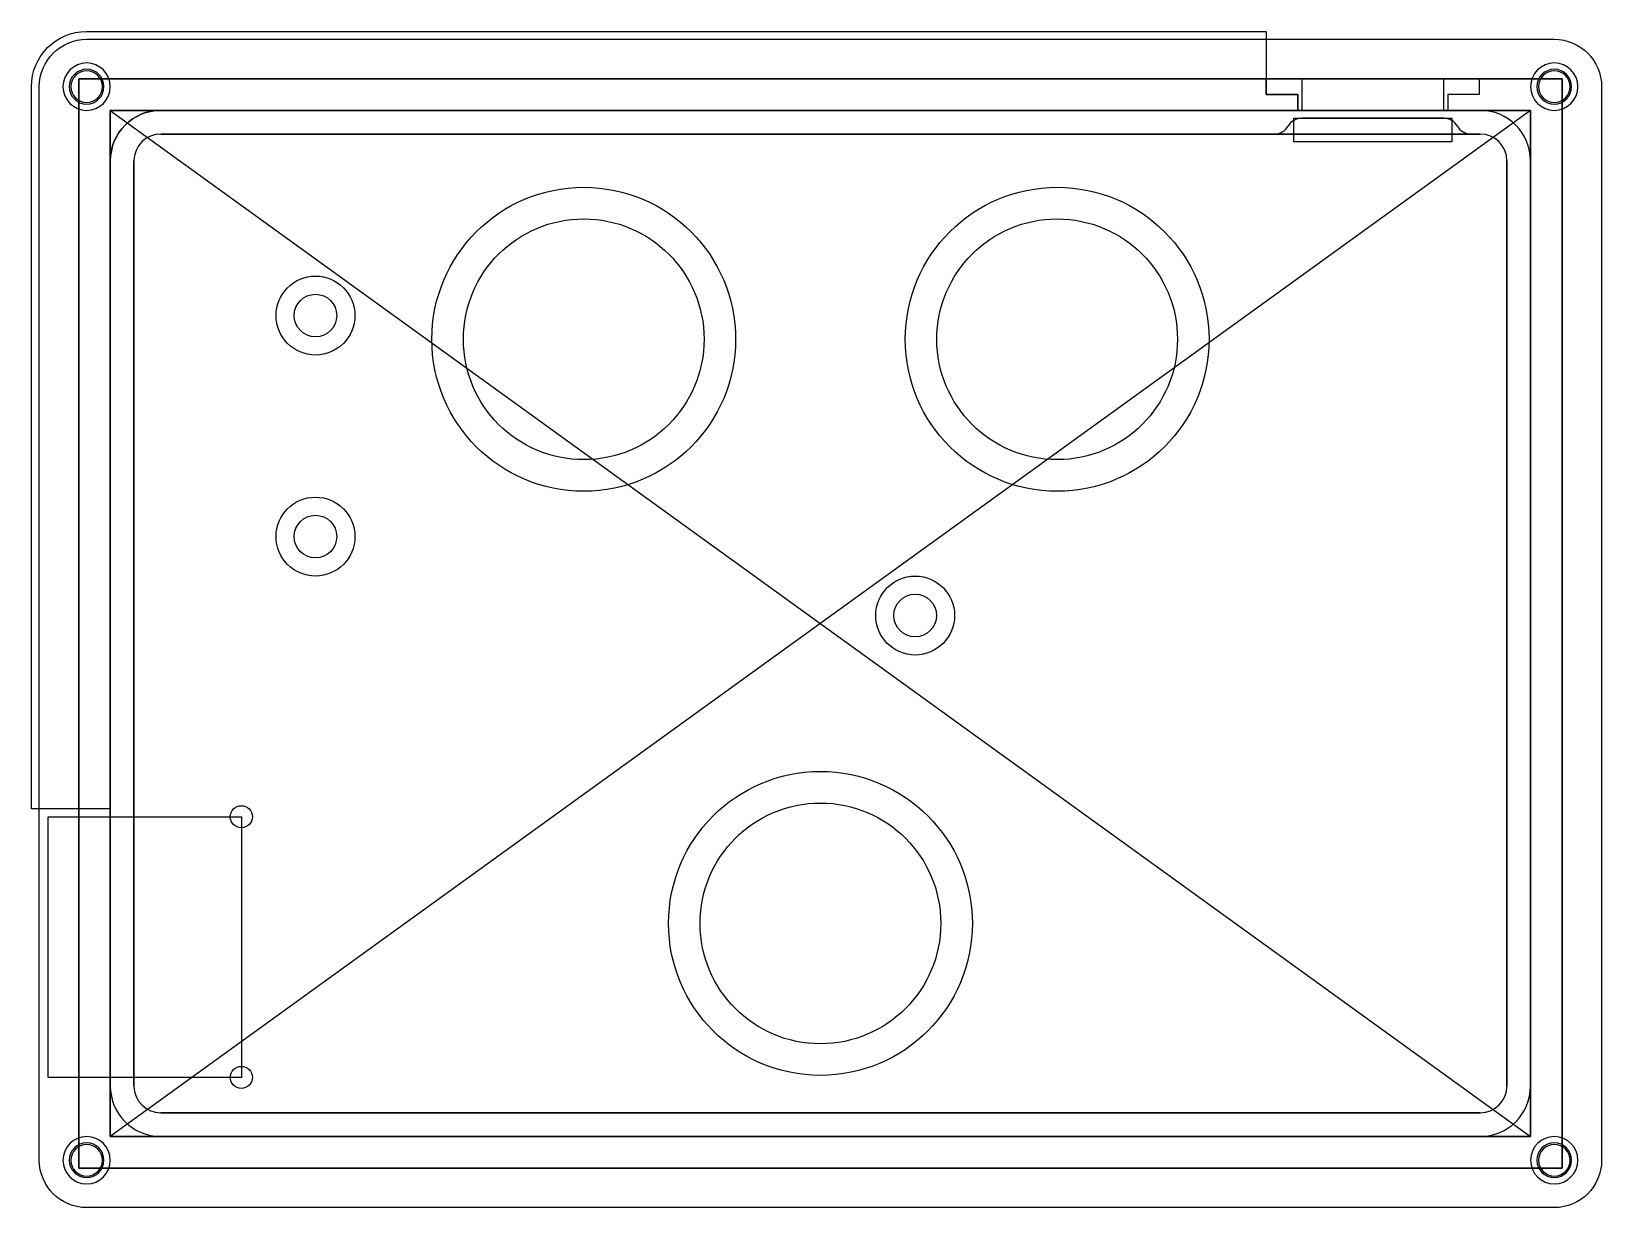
# Model space of a CAD drawing. Header units: millimetres. Extents: x -50 to 49.5, y -37 to 37.5.
import ezdxf

# ---------------------------------------------------------------- set-up
doc = ezdxf.new("R2010")
doc.units = ezdxf.units.MM
doc.header["$MEASUREMENT"] = 0
for name, color, linetype in [('Snoopy v14_Sketch1', 7, 'Continuous'), ('Snoopy v14_Sketch10', 7, 'Continuous'), ('Snoopy v14_Sketch11', 7, 'Continuous'), ('Snoopy v14_Sketch12', 7, 'Continuous'), ('Snoopy v14_Sketch13', 7, 'Continuous'), ('Snoopy v14_Sketch14', 7, 'Continuous'), ('Snoopy v14_Sketch15', 7, 'Continuous'), ('Snoopy v14_Sketch16', 7, 'Continuous'), ('Snoopy v14_Sketch17', 7, 'Continuous'), ('Snoopy v14_Sketch18', 7, 'Continuous'), ('Snoopy v14_Sketch19', 7, 'Continuous'), ('Snoopy v14_Sketch2', 7, 'Continuous'), ('Snoopy v14_Sketch20', 7, 'Continuous'), ('Snoopy v14_Sketch21', 7, 'Continuous'), ('Snoopy v14_Sketch22', 7, 'Continuous'), ('Snoopy v14_Sketch23', 7, 'Continuous'), ('Snoopy v14_Sketch3', 7, 'Continuous'), ('Snoopy v14_Sketch4', 7, 'Continuous'), ('Snoopy v14_Sketch7', 7, 'Continuous'), ('Snoopy v14_Sketch9', 7, 'Continuous')]:
    doc.layers.add(name, color=color, linetype=linetype)

msp = doc.modelspace()

# ---------------------------------------------------------------- linework, layer by layer
at = {"layer": 'Snoopy v14_Sketch1'}
for p, q in [((-47, -34.5), (-47, 34.5)), ((-47, 34.5), (47, 34.5)), ((47, 34.5), (47, -34.5)), ((-45, 32.5), (45, -32.5)), ((-45, -32.5), (-45, 32.5)), ((-45, 32.5), (45, 32.5)), ((45, 32.5), (-45, -32.5)), ((45, 32.5), (45, -32.5)), ((45, -32.5), (-45, -32.5)), ((47, -34.5), (-47, -34.5))]:
    msp.add_line(p, q, dxfattribs=at)
msp.add_point((0, 0), dxfattribs=at)
msp.add_point((0, 0), dxfattribs=at)
at = {"layer": 'Snoopy v14_Sketch10'}
for p, q in [((-47, 34.5, 8.23), (30.25, 34.5, 8.23)), ((47, 34.5), (-47, 34.5)), ((-47, 34.5), (-47, 34.5, 8.23)), ((30.25, 34.5, 7.69), (30.5, 34.5, 7.69)), ((30.25, 34.5, 8.23), (30.25, 34.5, 7.69)), ((39.75, 34.5, 8.23), (31.5, 34.5, 8.23)), ((31.5, 34.5, 6.69), (31.5, 34.5, 6.44)), ((31.5, 34.5, 6.44), (38.5, 34.5, 6.44)), ((31.5, 34.5, 6.44), (39.75, 34.5, 6.44)), ((31.5, 34.5, 8.23), (31.5, 34.5, 6.44)), ((38.5, 34.5, 6.44), (38.5, 34.5, 6.69)), ((39.5, 34.5, 7.69), (39.75, 34.5, 7.69)), ((39.75, 34.5, 7.69), (39.75, 34.5, 8.23)), ((39.75, 34.5, 6.44), (39.75, 34.5, 8.23)), ((39.75, 34.5, 8.23), (47, 34.5, 8.23)), ((47, 34.5, 8.23), (47, 34.5))]:
    msp.add_line(p, q, dxfattribs=at)
at = {"layer": 'Snoopy v14_Sketch10', "extrusion": (0, 1, 0)}
for centre, start, end in [((-31.5, 7.69, 34.5), 270, 0), ((-38.5, 7.69, 34.5), 180, 270)]:
    msp.add_arc(centre, 1, start, end, dxfattribs=at)
at = {"layer": 'Snoopy v14_Sketch10'}
msp.add_point((0, 34.5), dxfattribs=at)
at = {"layer": 'Snoopy v14_Sketch11'}
for p, q in [((47, 34.5), (-47, 34.5)), ((-47, 34.5, 8.23), (30.25, 34.5, 8.23)), ((-47, 34.5), (-47, 34.5, 8.23)), ((39.75, 34.5, 6.44), (30.25, 34.5, 6.44)), ((30.25, 34.5, 6.44), (30.25, 34.5, 8.23)), ((30.25, 34.5, 8.23), (39.75, 34.5, 8.23)), ((30.25, 34.5, 8.23), (30.25, 34.5, 7.69)), ((30.25, 34.5, 7.69), (30.5, 34.5, 7.69)), ((31.5, 34.5, 6.69), (31.5, 34.5, 6.44)), ((31.5, 34.5, 6.44), (39.75, 34.5, 6.44)), ((39.75, 34.5, 6.44), (39.75, 34.5, 8.23)), ((39.75, 34.5, 8.23), (39.75, 34.5, 6.44)), ((39.75, 34.5, 8.23), (47, 34.5, 8.23)), ((47, 34.5, 8.23), (47, 34.5))]:
    msp.add_line(p, q, dxfattribs=at)
at = {"layer": 'Snoopy v14_Sketch11', "extrusion": (0, 1, 0)}
msp.add_arc((-31.5, 7.69, 34.5), 1, 270, 0, dxfattribs=at)
at = {"layer": 'Snoopy v14_Sketch11'}
msp.add_point((0, 34.5), dxfattribs=at)
at = {"layer": 'Snoopy v14_Sketch12'}
for p, q in [((-47, 34.5, 8.23), (-47, 34.5, 24)), ((47, 34.5, 8.23), (-47, 34.5, 8.23)), ((-47, 34.5, 24), (47, 34.5, 24)), ((30.25, 34.5, 6.45), (39.75, 34.5, 6.45)), ((39.75, 34.5, 10.25), (30.25, 34.5, 10.25)), ((30.25, 34.5, 10.25), (30.25, 34.5, 6.45)), ((30.5, 34.5, 6.7), (39.5, 34.5, 6.7)), ((39.5, 34.5, 10), (30.5, 34.5, 10)), ((30.5, 34.5, 10), (30.5, 34.5, 6.7)), ((39.5, 34.5, 6.7), (39.5, 34.5, 10)), ((39.75, 34.5, 6.45), (39.75, 34.5, 10.25)), ((47, 34.5, 24), (47, 34.5, 8.23))]:
    msp.add_line(p, q, dxfattribs=at)
msp.add_point((0, 34.5), dxfattribs=at)
at = {"layer": 'Snoopy v14_Sketch13'}
for p, q in [((-47, 34.5, 24), (47, 34.5, 24)), ((-47, 34.5, 8.23), (-47, 34.5, 24)), ((30.5, 34.5, 8.23), (-47, 34.5, 8.23)), ((39.75, 34.5, 10.25), (30.25, 34.5, 10.25)), ((30.25, 34.5, 10.25), (30.25, 34.5, 8.23)), ((39.5, 34.5, 10), (30.5, 34.5, 10)), ((30.5, 34.5, 10), (30.5, 34.5, 8.23)), ((39.5, 34.5, 8.23), (39.5, 34.5, 10)), ((47, 34.5, 8.23), (39.5, 34.5, 8.23)), ((39.75, 34.5, 8.23), (39.75, 34.5, 10.25)), ((47, 34.5, 24), (47, 34.5, 8.23))]:
    msp.add_line(p, q, dxfattribs=at)
msp.add_point((0, 34.5), dxfattribs=at)
at = {"layer": 'Snoopy v14_Sketch14'}
for p, q in [((-47, 34.5, 24), (47, 34.5, 24)), ((-47, 34.5, 8.23), (-47, 34.5, 24)), ((30.25, 34.5, 8.23), (-47, 34.5, 8.23)), ((28.25, 34.5, 12.22), (28.25, 34.5, 8.23)), ((41.75, 34.5, 12.22), (28.25, 34.5, 12.22)), ((30.25, 34.5, 10.22), (30.25, 34.5, 8.23)), ((39.75, 34.5, 10.22), (30.25, 34.5, 10.22)), ((39.75, 34.5, 8.23), (39.75, 34.5, 10.22)), ((47, 34.5, 8.23), (39.75, 34.5, 8.23)), ((41.75, 34.5, 8.23), (41.75, 34.5, 12.22)), ((47, 34.5, 24), (47, 34.5, 8.23))]:
    msp.add_line(p, q, dxfattribs=at)
msp.add_point((0, 34.5), dxfattribs=at)
at = {"layer": 'Snoopy v14_Sketch15'}
for p, q in [((47, 34.5), (-47, 34.5)), ((-47, 34.5, 8.23), (30.25, 34.5, 8.23)), ((-47, 34.5), (-47, 34.5, 8.23)), ((28.25, 34.5, 4.46), (41.75, 34.5, 4.46)), ((28.25, 34.5, 8.23), (28.25, 34.5, 4.46)), ((30.25, 34.5, 8.23), (30.25, 34.5, 6.46)), ((30.25, 34.5, 6.46), (39.75, 34.5, 6.46)), ((39.75, 34.5, 8.23), (47, 34.5, 8.23)), ((39.75, 34.5, 6.46), (39.75, 34.5, 8.23)), ((41.75, 34.5, 4.46), (41.75, 34.5, 8.23)), ((47, 34.5, 8.23), (47, 34.5))]:
    msp.add_line(p, q, dxfattribs=at)
msp.add_point((0, 34.5), dxfattribs=at)
at = {"layer": 'Snoopy v14_Sketch16'}
for p, q in [((28.25, 34.5, 8.23), (-47, 34.5, 8.23)), ((-47, 34.5, 8.23), (-47, -34.5, 8.23)), ((28.25, 33.5, 8.23), (28.25, 34.5, 8.23)), ((41.75, 34.5, 8.23), (41.75, 33.5, 8.23)), ((47, 34.5, 8.23), (41.75, 34.5, 8.23)), ((47, -34.5, 8.23), (47, 34.5, 8.23)), ((30.25, 33.5, 8.23), (28.25, 33.5, 8.23)), ((30.25, 32.5, 8.23), (30.25, 33.5, 8.23)), ((39.75, 33.5, 8.23), (39.75, 32.5, 8.23)), ((41.75, 33.5, 8.23), (39.75, 33.5, 8.23)), ((-41.8, 32.5, 8.23), (30.25, 32.5, 8.23)), ((39.75, 32.5, 8.23), (41.8, 32.5, 8.23)), ((-45, -29.3, 8.23), (-45, 29.3, 8.23)), ((45, 29.3, 8.23), (45, -29.3, 8.23)), ((-48.932, -12.245, 8.23), (-36.696, -12.245, 8.23)), ((-48.932, -28.755, 8.23), (-48.932, -12.245, 8.23)), ((-36.696, -12.245, 8.23), (-36.696, -28.755, 8.23)), ((-36.696, -28.755, 8.23), (-48.932, -28.755, 8.23)), ((41.8, -32.5, 8.23), (-41.8, -32.5, 8.23)), ((-47, -34.5, 8.23), (47, -34.5, 8.23))]:
    msp.add_line(p, q, dxfattribs=at)
for centre in [(-36.697, -12.245, 8.23), (-36.696, -28.755, 8.23)]:
    msp.add_circle(centre, 0.7, dxfattribs=at)
for centre, start, end in [((-41.8, 29.3, 8.23), 90, 180), ((41.8, 29.3, 8.23), 0, 90), ((-41.8, -29.3, 8.23), 180, 270), ((41.8, -29.3, 8.23), 270, 0)]:
    msp.add_arc(centre, 3.2, start, end, dxfattribs=at)
msp.add_point((0, 0, 8.23), dxfattribs=at)
at = {"layer": 'Snoopy v14_Sketch17'}
for p, q in [((-47, -11.995, 8.23), (-47, 34.5, 8.23)), ((-47, -34.5, 24), (-47, 34.5, 24)), ((-47, 34.5), (-47, -34.5)), ((-47, 34.5, 8.23), (-47, -34.5, 8.23)), ((-47, 34.5, 8.23), (-47, 34.5)), ((-47, 34.5, 24), (-47, 34.5, 8.23)), ((-47, -11.745, 6.69), (-47, -29.255, 6.69)), ((-47, -29.255, 20.77), (-47, -11.745, 20.77)), ((-47, -11.745, 20.77), (-47, -11.745, 6.69)), ((-47, -11.745, 6.44), (-47, -11.745, 8.23)), ((-47, -29.255, 6.44), (-47, -11.745, 6.44)), ((-47, -29.005, 6.69), (-47, -11.995, 6.69)), ((-47, -11.995, 6.69), (-47, -11.995, 8.23)), ((-47, -29.005, 8.23), (-47, -29.005, 6.69)), ((-47, -34.5, 8.23), (-47, -29.005, 8.23)), ((-47, -29.255, 6.69), (-47, -29.255, 20.77)), ((-47, -34.25, 7.98), (-47, -29.255, 7.98)), ((-47, -29.255, 7.98), (-47, -29.255, 6.44)), ((-47, -34.25), (-47, -34.25, 7.98)), ((-47, -34.5, 8.23), (-47, -34.5, 24)), ((-47, -34.5), (-47, -34.5, 8.23))]:
    msp.add_line(p, q, dxfattribs=at)
msp.add_point((-47, 0), dxfattribs=at)
at = {"layer": 'Snoopy v14_Sketch18'}
for p, q in [((47, -34.5), (47, 34.5)), ((47, 34.5, 24), (47, -34.5, 24)), ((47, 34.5), (47, 34.5, 8.23)), ((47, -11.745, 8.23), (47, 34.5, 8.23)), ((47, 34.5, 8.23), (47, -34.5, 8.23)), ((47, 34.5, 8.23), (47, 34.5, 24)), ((47, -11.745, 20.77), (47, -11.745, 8.23)), ((47, -11.745, 8.23), (47, -11.745, 6.69)), ((47, -29.255, 20.77), (47, -11.745, 20.77)), ((47, -29.255, 8.23), (47, -11.745, 8.23)), ((47, -11.745, 6.69), (47, -29.255, 6.69)), ((47, -29.255, 8.23), (47, -29.255, 20.77)), ((47, -34.5, 8.23), (47, -29.255, 8.23)), ((47, -29.255, 6.69), (47, -29.255, 8.23)), ((47, -34.5, 8.23), (47, -34.5)), ((47, -34.5, 24), (47, -34.5, 8.23))]:
    msp.add_line(p, q, dxfattribs=at)
msp.add_point((47, 0), dxfattribs=at)
at = {"layer": 'Snoopy v14_Sketch19'}
for p, q in [((-46.5, 37), (46.5, 37)), ((-49.5, -34), (-49.5, 34)), ((49.5, 34), (49.5, -34)), ((46.5, -37), (-46.5, -37))]:
    msp.add_line(p, q, dxfattribs=at)
at = {"layer": 'Snoopy v14_Sketch19', "extrusion": (0, 0, -1)}
for centre in [(46.5, 34), (-46.5, 34), (46.5, -34), (-46.5, -34)]:
    msp.add_circle(centre, 1.5, dxfattribs=at)
for centre, start, end in [((46.5, 34), 0, 90), ((-46.5, 34), 90, 180), ((46.5, -34), 270, 360), ((-46.5, -34), 180, 270)]:
    msp.add_arc(centre, 3, start, end, dxfattribs=at)
at = {"layer": 'Snoopy v14_Sketch19'}
msp.add_point((0, 0), dxfattribs=at)
at = {"layer": 'Snoopy v14_Sketch2'}
for p, q in [((-47, 34.5, 2), (-47, -34.5, 2)), ((47, 34.5, 2), (-47, 34.5, 2)), ((47, -34.5, 2), (47, 34.5, 2)), ((-45, 32.5, 2), (-45, -32.5, 2)), ((45, 32.5, 2), (-45, 32.5, 2)), ((45, -32.5, 2), (45, 32.5, 2)), ((-45, -32.5, 2), (45, -32.5, 2)), ((-47, -34.5, 2), (47, -34.5, 2))]:
    msp.add_line(p, q, dxfattribs=at)
msp.add_point((0, 0, 2), dxfattribs=at)
at = {"layer": 'Snoopy v14_Sketch20'}
for p, q in [((-46.5, 37.5, 108.35), (28.25, 37.5, 108.35)), ((28.25, 37.5, 108.35), (28.25, 33.5, 108.35)), ((-50, -11.745, 108.35), (-50, 34, 108.35)), ((28.25, 33.5, 108.35), (30.25, 33.5, 108.35)), ((30.25, 33.5, 108.35), (30.25, 32.5, 108.35)), ((30.25, 32.5, 108.35), (-41.8, 32.5, 108.35)), ((-45, 29.3, 108.35), (-45, -11.745, 108.35)), ((-45, -11.745, 108.35), (-50, -11.745, 108.35))]:
    msp.add_line(p, q, dxfattribs=at)
at = {"layer": 'Snoopy v14_Sketch20', "extrusion": (0, 0, -1)}
for centre, radius in [((46.5, 34, -108.35), 1.1), ((46.5, 34, -108.35), 1), ((-46.5, 34, -108.35), 1.1), ((-46.5, 34, -108.35), 1), ((46.5, -34, -108.35), 1.1), ((46.5, -34, -108.35), 1), ((-46.5, -34, -108.35), 1.1), ((-46.5, -34, -108.35), 1)]:
    msp.add_circle(centre, radius, dxfattribs=at)
for centre, radius in [((46.5, 34, -108.35), 3.5), ((41.8, 29.3, -108.35), 3.2)]:
    msp.add_arc(centre, radius, 0, 90, dxfattribs=at)
at = {"layer": 'Snoopy v14_Sketch20'}
msp.add_point((0, 0, 108.35), dxfattribs=at)
at = {"layer": 'Snoopy v14_Sketch21'}
for p, q in [((39.5, 32, 2), (30.5, 32, 2)), ((28.768, 31, 2), (-41.8, 31, 2)), ((41.8, 31, 2), (41.232, 31, 2)), ((-43.5, 29.3, 2), (-43.5, -29.3, 2)), ((43.5, -29.3, 2), (43.5, 29.3, 2)), ((-41.8, -31, 2), (41.8, -31, 2))]:
    msp.add_line(p, q, dxfattribs=at)
for centre, radius in [((-32, 19.5, 2), 2.5), ((-32, 19.5, 2), 1.35), ((-32, 5.5, 2), 2.5), ((-32, 5.5, 2), 1.35), ((6, 0.501, 2), 2.5), ((6, 0.501, 2), 1.35)]:
    msp.add_circle(centre, radius, dxfattribs=at)
for centre, radius, start, end in [((30.5, 31, 2), 1, 90, 150.00002), ((39.5, 31, 2), 1, 29.99998, 90), ((-41.8, 29.3, 2), 1.7, 90, 180), ((28.768, 32, 2), 1, 270, 330.00002), ((41.232, 32, 2), 1, 209.99998, 270), ((41.8, 29.3, 2), 1.7, 0, 90), ((-41.8, -29.3, 2), 1.7, 180, 270), ((41.8, -29.3, 2), 1.7, 270, 0)]:
    msp.add_arc(centre, radius, start, end, dxfattribs=at)
msp.add_point((0, 0, 2), dxfattribs=at)
at = {"layer": 'Snoopy v14_Sketch22'}
for centre, radius in [((-32, 19.5, 5), 2.5), ((-32, 19.5, 5), 1.35), ((-32, 5.5, 5), 1.35), ((6, 0.501, 5), 1.35)]:
    msp.add_circle(centre, radius, dxfattribs=at)
msp.add_point((0, 0, 5), dxfattribs=at)
at = {"layer": 'Snoopy v14_Sketch23'}
for p, q in [((39.5, 32, 2), (30.5, 32, 2)), ((28.768, 31, 2), (-41.8, 31, 2)), ((41.8, 31, 2), (41.232, 31, 2)), ((-43.5, 29.3, 2), (-43.5, -29.3, 2)), ((43.5, -29.3, 2), (43.5, 29.3, 2)), ((-41.8, -31, 2), (41.8, -31, 2))]:
    msp.add_line(p, q, dxfattribs=at)
for centre, radius in [((-15, 18, 2), 9.625), ((15, 18, 2), 9.625), ((-15, 18, 2), 7.625), ((15, 18, 2), 7.625), ((-32, 19.5, 2), 2.5), ((-32, 5.5, 2), 2.5), ((6, 0.501, 2), 2.5), ((0, -19, 2), 9.625), ((0, -19, 2), 7.625)]:
    msp.add_circle(centre, radius, dxfattribs=at)
for centre, radius, start, end in [((30.5, 31, 2), 1, 90, 150.00002), ((39.5, 31, 2), 1, 29.99998, 90), ((-41.8, 29.3, 2), 1.7, 90, 180), ((28.768, 32, 2), 1, 270, 330.00002), ((41.232, 32, 2), 1, 209.99998, 270), ((41.8, 29.3, 2), 1.7, 0, 90), ((-41.8, -29.3, 2), 1.7, 180, 270), ((41.8, -29.3, 2), 1.7, 270, 0)]:
    msp.add_arc(centre, radius, start, end, dxfattribs=at)
msp.add_point((0, 0, 2), dxfattribs=at)
at = {"layer": 'Snoopy v14_Sketch3'}
for p, q in [((41.8, 32.5, 2), (-41.8, 32.5, 2)), ((41.8, 31, 2), (-41.8, 31, 2)), ((-45, 29.3, 2), (-45, -29.3, 2)), ((-43.5, 29.3, 2), (-43.5, -29.3, 2)), ((43.5, -29.3, 2), (43.5, 29.3, 2)), ((45, -29.3, 2), (45, 29.3, 2)), ((-41.8, -31, 2), (41.8, -31, 2)), ((-41.8, -32.5, 2), (41.8, -32.5, 2))]:
    msp.add_line(p, q, dxfattribs=at)
for centre, radius, start, end in [((-41.8, 29.3, 2), 3.2, 90, 180), ((41.8, 29.3, 2), 3.2, 0, 90), ((-41.8, 29.3, 2), 1.7, 90, 180), ((41.8, 29.3, 2), 1.7, 0, 90), ((-41.8, -29.3, 2), 3.2, 180, 270), ((-41.8, -29.3, 2), 1.7, 180, 270), ((41.8, -29.3, 2), 3.2, 270, 0), ((41.8, -29.3, 2), 1.7, 270, 0)]:
    msp.add_arc(centre, radius, start, end, dxfattribs=at)
msp.add_point((0, 0, 2), dxfattribs=at)
at = {"layer": 'Snoopy v14_Sketch4'}
for p, q in [((-47, 34.5, 22), (-47, -34.5, 22)), ((-47, 34.5, 22), (47, 34.5, 22)), ((-47, -34.5, 22), (-47, 34.5, 22)), ((47, 34.5, 22), (-47, 34.5, 22)), ((47, -34.5, 22), (47, 34.5, 22)), ((47, 34.5, 22), (47, -34.5, 22)), ((-41.8, 32.5, 22), (41.8, 32.5, 22)), ((-45, -29.3, 22), (-45, 29.3, 22)), ((45, 29.3, 22), (45, -29.3, 22)), ((41.8, -32.5, 22), (-41.8, -32.5, 22)), ((47, -34.5, 22), (-47, -34.5, 22)), ((-47, -34.5, 22), (47, -34.5, 22))]:
    msp.add_line(p, q, dxfattribs=at)
for centre, start, end in [((-41.8, 29.3, 22), 90, 180), ((41.8, 29.3, 22), 0, 90), ((-41.8, -29.3, 22), 180, 270), ((41.8, -29.3, 22), 270, 0)]:
    msp.add_arc(centre, 3.2, start, end, dxfattribs=at)
msp.add_point((0, 0, 22), dxfattribs=at)
at = {"layer": 'Snoopy v14_Sketch7'}
for p, q in [((41.8, 32.5, 5), (-41.8, 32.5, 5)), ((30, 32, 5), (40, 32, 5)), ((30, 30.5, 5), (30, 32, 5)), ((40, 32, 5), (40, 30.5, 5)), ((-41.8, 31, 5), (41.8, 31, 5)), ((40, 30.5, 5), (30, 30.5, 5)), ((-45, 29.3, 5), (-45, -29.3, 5)), ((-43.5, -29.3, 5), (-43.5, 29.3, 5)), ((43.5, 29.3, 5), (43.5, -29.3, 5)), ((45, -29.3, 5), (45, 29.3, 5)), ((41.8, -31, 5), (-41.8, -31, 5)), ((-41.8, -32.5, 5), (41.8, -32.5, 5))]:
    msp.add_line(p, q, dxfattribs=at)
for centre, radius, start, end in [((-41.8, 29.3, 5), 3.2, 90, 180), ((41.8, 29.3, 5), 3.2, 0, 90), ((-41.8, 29.3, 5), 1.7, 90, 180), ((41.8, 29.3, 5), 1.7, 0, 90), ((-41.8, -29.3, 5), 3.2, 180, 270), ((-41.8, -29.3, 5), 1.7, 180, 270), ((41.8, -29.3, 5), 3.2, 270, 0), ((41.8, -29.3, 5), 1.7, 270, 0)]:
    msp.add_arc(centre, radius, start, end, dxfattribs=at)
msp.add_point((0, 0, 5), dxfattribs=at)
at = {"layer": 'Snoopy v14_Sketch9'}
for p, q in [((47, 34.5, 8.23), (-47, 34.5, 8.23)), ((-47, 34.5, 8.23), (-47, -34.5, 8.23)), ((30.5, 34.5, 8.23), (30.5, 32.5, 8.23)), ((39.5, 34.5, 8.23), (30.5, 34.5, 8.23)), ((39.5, 32.5, 8.23), (39.5, 34.5, 8.23)), ((47, -34.5, 8.23), (47, 34.5, 8.23)), ((-41.8, 32.5, 8.23), (41.8, 32.5, 8.23)), ((30.5, 32.5, 8.23), (39.5, 32.5, 8.23)), ((-45, -29.3, 8.23), (-45, 29.3, 8.23)), ((45, 29.3, 8.23), (45, -29.3, 8.23)), ((41.8, -32.5, 8.23), (-41.8, -32.5, 8.23)), ((-47, -34.5, 8.23), (47, -34.5, 8.23))]:
    msp.add_line(p, q, dxfattribs=at)
for centre, start, end in [((-41.8, 29.3, 8.23), 90, 180), ((41.8, 29.3, 8.23), 0, 90), ((-41.8, -29.3, 8.23), 180, 270), ((41.8, -29.3, 8.23), 270, 0)]:
    msp.add_arc(centre, 3.2, start, end, dxfattribs=at)
msp.add_point((0, 0, 8.23), dxfattribs=at)

doc.saveas('drawing.dxf')
